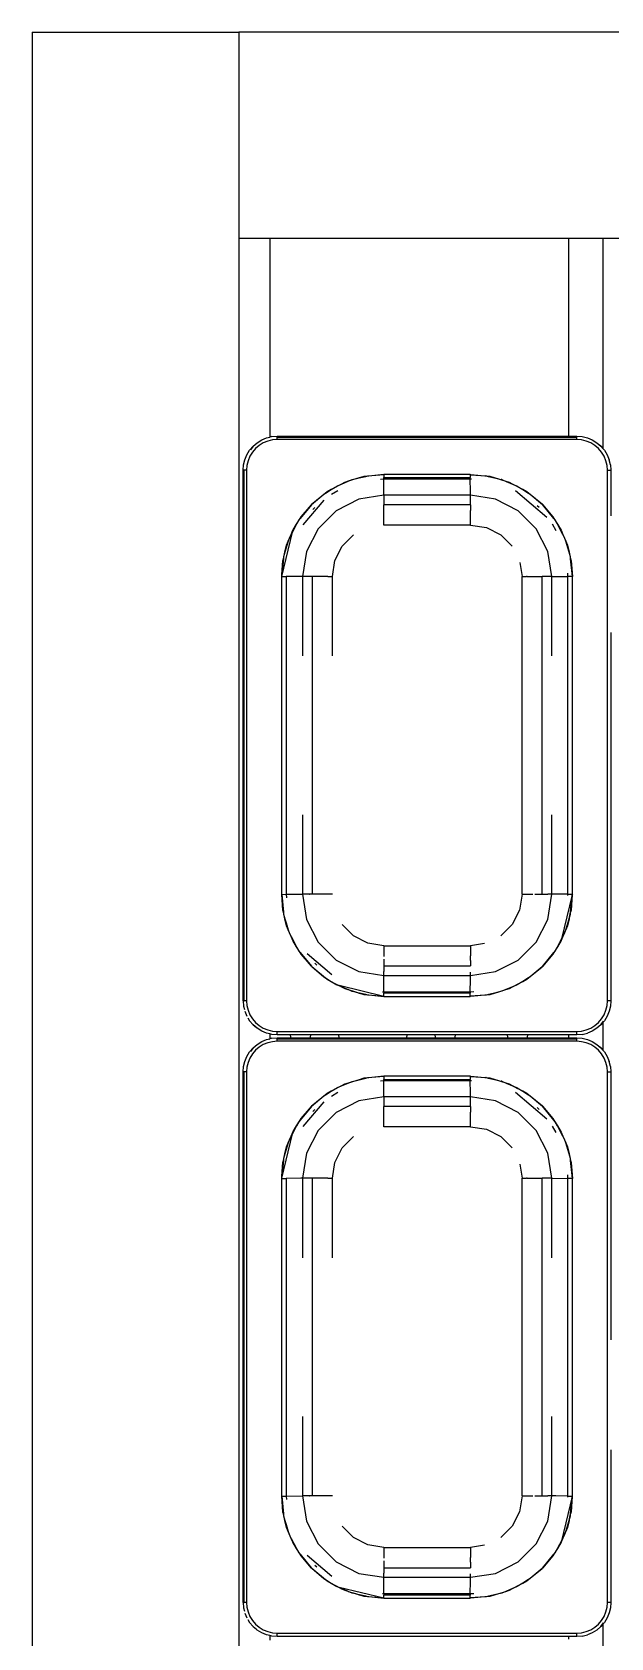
# Model space of a CAD drawing. Header units: millimetres. Extents: x 2562 to 7288, y 778 to 5635.
# Drawn here: x 5821.22 to 5838.04, y 1678.92 to 1725.62 of the extents above; entities that cross this region are included whole.
import ezdxf

# ---------------------------------------------------------------- set-up
doc = ezdxf.new("R2010")
doc.units = ezdxf.units.MM
doc.layers.add('0-gnl-gor3', color=252, linetype='Continuous')
doc.layers.add('2-tef-sabit', color=251, linetype='Continuous')

# ---------------------------------------------------------------- blocks, each defined once
blk = doc.blocks.new('ice well')
at = {"layer": '0-gnl-gor3'}
for p, q in [((63128.92, 7020.06), (62368.94, 7020.06)), ((63128.92, 7020.06), (63128.92, 6960.06)), ((63128.92, 6960.06), (62428.94, 6960.06)), ((62670.64, 6958.65), (62669.64, 6958.41)), ((62672.19, 6958.77), (62670.64, 6958.65)), ((62672.19, 6958.77), (62826.51, 6958.78)), ((62672.19, 6958.72), (62672.19, 6958.77)), ((62672.19, 6958.72), (62672.19, 6958.48)), ((62826.51, 6958.78), (62826.51, 6958.73)), ((62826.51, 6958.78), (62828.05, 6958.65)), ((62826.51, 6958.49), (62826.51, 6958.73)), ((62828.05, 6958.65), (62829.56, 6958.29)), ((62845.65, 6958.65), (62844.64, 6958.41)), ((62847.19, 6958.77), (62845.65, 6958.65)), ((62847.19, 6958.77), (63001.51, 6958.78)), ((62847.19, 6958.72), (62847.19, 6958.77)), ((62847.19, 6958.72), (62847.19, 6958.48)), ((63001.51, 6958.78), (63001.51, 6958.73)), ((63001.51, 6958.78), (63003.06, 6958.65)), ((63001.51, 6958.49), (63001.51, 6958.73)), ((63003.06, 6958.65), (63004.57, 6958.29)), ((63128.92, 6543.76), (63128.92, 6960.06)), ((62663.38, 6953.37), (62664.19, 6954.69)), ((62664.19, 6954.69), (62665.2, 6955.87)), ((62664.99, 6954.11), (62664.26, 6952.92)), ((62665.2, 6955.87), (62664.45, 6954.85)), ((62665.9, 6955.18), (62664.99, 6954.11)), ((62666.38, 6956.88), (62665.2, 6955.87)), ((62666.96, 6956.08), (62665.9, 6955.18)), ((62667.26, 6957.42), (62666.38, 6956.88)), ((62668.15, 6956.81), (62666.96, 6956.08)), ((62669.13, 6958.29), (62667.7, 6957.69)), ((62669.44, 6957.35), (62668.15, 6956.81)), ((62670.8, 6957.67), (62669.44, 6957.35)), ((62672.19, 6957.78), (62670.8, 6957.67)), ((62672.19, 6958.48), (62826.51, 6958.49)), ((62672.19, 6957.78), (62672.19, 6958.48)), ((62826.51, 6957.79), (62672.19, 6957.78)), ((62826.51, 6957.79), (62826.51, 6958.49)), ((62827.9, 6957.68), (62826.51, 6957.79)), ((62829.26, 6957.35), (62827.9, 6957.68)), ((62830.55, 6956.82), (62829.26, 6957.35)), ((62829.56, 6958.29), (62831, 6957.7)), ((62831.74, 6956.09), (62830.55, 6956.82)), ((62831, 6957.7), (62832.32, 6956.89)), ((62832.8, 6955.18), (62831.74, 6956.09)), ((62832.32, 6956.89), (62833.5, 6955.88)), ((62833.5, 6955.88), (62832.47, 6956.63)), ((62833.71, 6954.12), (62832.8, 6955.18)), ((62833.5, 6955.88), (62834.51, 6954.7)), ((62834.44, 6952.93), (62833.71, 6954.12)), ((62834.51, 6954.7), (62835.32, 6953.37)), ((62838.38, 6953.37), (62839.19, 6954.69)), ((62839.19, 6954.69), (62840.2, 6955.87)), ((62839.99, 6954.11), (62839.26, 6952.92)), ((62840.2, 6955.87), (62839.45, 6954.85)), ((62840.9, 6955.18), (62839.99, 6954.11)), ((62841.38, 6956.88), (62840.2, 6955.87)), ((62841.96, 6956.08), (62840.9, 6955.18)), ((62842.26, 6957.42), (62841.38, 6956.88)), ((62843.15, 6956.81), (62841.96, 6956.08)), ((62844.14, 6958.29), (62842.7, 6957.69)), ((62844.44, 6957.35), (62843.15, 6956.81)), ((62845.8, 6957.67), (62844.44, 6957.35)), ((62847.19, 6957.78), (62845.8, 6957.67)), ((62847.19, 6958.48), (63001.51, 6958.49)), ((62847.19, 6957.78), (62847.19, 6958.48)), ((63001.51, 6957.79), (62847.19, 6957.78)), ((63001.51, 6957.79), (63001.51, 6958.49)), ((63002.9, 6957.68), (63001.51, 6957.79)), ((63004.26, 6957.35), (63002.9, 6957.68)), ((63005.55, 6956.82), (63004.26, 6957.35)), ((63004.57, 6958.29), (63006, 6957.7)), ((63006.74, 6956.09), (63005.55, 6956.82)), ((63006, 6957.7), (63007.32, 6956.89)), ((63007.8, 6955.18), (63006.74, 6956.09)), ((63007.32, 6956.89), (63008.5, 6955.88)), ((63008.5, 6955.88), (63007.47, 6956.63)), ((63008.71, 6954.12), (63007.8, 6955.18)), ((63008.5, 6955.88), (63009.51, 6954.7)), ((63009.44, 6952.93), (63008.71, 6954.12)), ((63009.51, 6954.7), (63010.32, 6953.37)), ((62662.57, 6951.06), (62661.22, 6951.06)), ((62662.31, 6948.88), (62662.42, 6950.43)), ((62662.42, 6950.43), (62662.57, 6951.06)), ((62662.57, 6951.06), (62662.78, 6951.94)), ((62662.78, 6951.94), (62663.38, 6953.37)), ((62663.4, 6950.27), (62663.29, 6948.88)), ((62663.72, 6951.63), (62663.4, 6950.27)), ((62664.26, 6952.92), (62663.72, 6951.63)), ((62834.97, 6951.64), (62834.44, 6952.93)), ((62835.3, 6950.28), (62834.97, 6951.64)), ((62835.41, 6948.88), (62835.3, 6950.28)), ((62835.32, 6953.37), (62835.92, 6951.94)), ((62835.82, 6951.06), (62835.79, 6951.06)), ((62835.92, 6951.94), (62836.13, 6951.06)), ((62837.57, 6951.06), (62836.13, 6951.06)), ((62836.28, 6950.43), (62836.13, 6951.06)), ((62836.28, 6950.43), (62836.4, 6948.88)), ((62837.31, 6948.88), (62837.42, 6950.43)), ((62837.42, 6950.43), (62837.57, 6951.06)), ((62837.57, 6951.06), (62837.79, 6951.94)), ((62837.79, 6951.94), (62838.38, 6953.37)), ((62838.4, 6950.27), (62838.29, 6948.88)), ((62838.73, 6951.63), (62838.4, 6950.27)), ((62839.26, 6952.92), (62838.73, 6951.63)), ((63009.98, 6951.64), (63009.44, 6952.93)), ((63010.3, 6950.28), (63009.98, 6951.64)), ((63010.41, 6948.88), (63010.3, 6950.28)), ((63010.32, 6953.37), (63010.92, 6951.94)), ((63010.92, 6951.94), (63011.13, 6951.06)), ((63068.92, 6951.06), (63011.13, 6951.06)), ((63011.28, 6950.43), (63011.13, 6951.06)), ((63011.28, 6950.43), (63011.4, 6948.88)), ((63068.92, 6864.24), (63068.92, 6951.06)), ((62662.3, 6864.24), (62662.31, 6948.88)), ((62662.35, 6948.88), (62662.31, 6948.88)), ((62662.35, 6948.88), (62663.29, 6948.88)), ((62663.29, 6948.88), (62663.29, 6861.83)), ((62690.85, 6944.83), (62687.89, 6943.25)), ((62689.69, 6944.35), (62690.85, 6944.83)), ((62690.85, 6944.83), (62692.82, 6945.65)), ((62691.8, 6945.34), (62690.85, 6944.83)), ((62692.82, 6945.65), (62691.8, 6945.34)), ((62694.88, 6946.27), (62692.82, 6945.65)), ((62692.82, 6945.65), (62693.99, 6946.13)), ((62693.99, 6946.13), (62696.03, 6946.62)), ((62696.03, 6946.62), (62694.88, 6946.27)), ((62696.03, 6946.62), (62697.96, 6947.08)), ((62697.36, 6947.02), (62696.03, 6946.62)), ((62697.96, 6947.08), (62697.36, 6947.02)), ((62703.1, 6947.57), (62697.96, 6947.08)), ((62697.96, 6947.08), (62698.51, 6947.22)), ((62698.51, 6947.22), (62703.1, 6947.57)), ((62703.15, 6946.3), (62702.16, 6946.22)), ((62703.1, 6947.57), (62703.15, 6947.59)), ((62795.54, 6947.6), (62703.15, 6947.59)), ((62703.15, 6947.59), (62703.15, 6946.39)), ((62703.15, 6946.3), (62703.15, 6946.39)), ((62795.55, 6946.3), (62703.15, 6946.3)), ((62703.15, 6946.3), (62703.17, 6941.54)), ((62795.58, 6947.58), (62795.54, 6947.6)), ((62795.54, 6947.6), (62795.55, 6946.33)), ((62795.55, 6946.33), (62795.55, 6946.3)), ((62795.57, 6942.04), (62795.55, 6946.3)), ((62795.58, 6947.58), (62795.63, 6947.58)), ((62795.63, 6947.58), (62796.21, 6947.53)), ((62795.63, 6947.58), (62808.53, 6944.47)), ((62796.21, 6947.53), (62800.19, 6947.22)), ((62800.74, 6947.09), (62796.21, 6947.53)), ((62800.19, 6947.22), (62800.74, 6947.09)), ((62800.74, 6947.09), (62802.66, 6946.62)), ((62801.33, 6947.03), (62800.74, 6947.09)), ((62802.66, 6946.62), (62801.33, 6947.03)), ((62805.88, 6945.65), (62802.66, 6946.62)), ((62802.66, 6946.62), (62804.71, 6946.13)), ((62804.71, 6946.13), (62805.88, 6945.65)), ((62805.88, 6945.65), (62806.91, 6945.22)), ((62806.9, 6945.34), (62805.88, 6945.65)), ((62807.82, 6944.85), (62806.9, 6945.34)), ((62806.91, 6945.22), (62807.82, 6944.85)), ((62808.53, 6944.47), (62807.82, 6944.85)), ((62807.82, 6944.85), (62809.02, 6944.35)), ((62835.41, 6861.83), (62835.41, 6948.88)), ((62835.41, 6948.88), (62836.11, 6948.88)), ((62836.11, 6948.88), (62836.11, 6861.83)), ((62836.11, 6948.88), (62836.35, 6948.88)), ((62836.4, 6948.88), (62836.35, 6948.88)), ((62836.4, 6948.88), (62836.4, 6944.92)), ((62836.65, 6945.02), (62836.4, 6944.92)), ((62836.4, 6944.92), (62836.4, 6939.33)), ((62837.3, 6945.11), (62836.65, 6945.02)), ((62837.3, 6945.11), (62837.31, 6948.88)), ((62837.3, 6939.14), (62837.3, 6945.11)), ((62837.35, 6948.88), (62837.31, 6948.88)), ((62837.35, 6948.88), (62838.29, 6948.88)), ((62838.29, 6948.88), (62838.29, 6861.83)), ((62865.86, 6944.83), (62862.89, 6943.25)), ((62864.69, 6944.35), (62865.86, 6944.83)), ((62865.86, 6944.83), (62867.82, 6945.65)), ((62866.8, 6945.34), (62865.86, 6944.83)), ((62867.82, 6945.65), (62866.8, 6945.34)), ((62869.88, 6946.27), (62867.82, 6945.65)), ((62867.82, 6945.65), (62868.99, 6946.13)), ((62868.99, 6946.13), (62871.04, 6946.62)), ((62871.04, 6946.62), (62869.88, 6946.27)), ((62871.04, 6946.62), (62872.96, 6947.08)), ((62872.37, 6947.02), (62871.04, 6946.62)), ((62872.96, 6947.08), (62872.37, 6947.02)), ((62878.1, 6947.57), (62872.96, 6947.08)), ((62872.96, 6947.08), (62873.51, 6947.22)), ((62873.51, 6947.22), (62878.1, 6947.57)), ((62878.16, 6946.3), (62877.16, 6946.22)), ((62878.15, 6947.59), (62878.1, 6947.57)), ((62970.55, 6947.6), (62878.15, 6947.59)), ((62878.15, 6947.59), (62878.16, 6946.39)), ((62878.16, 6946.3), (62878.16, 6946.39)), ((62970.55, 6946.3), (62878.16, 6946.3)), ((62878.16, 6946.3), (62878.18, 6941.54)), ((62970.59, 6947.58), (62970.55, 6947.6)), ((62970.55, 6947.6), (62970.55, 6946.33)), ((62970.55, 6946.33), (62970.55, 6946.3)), ((62970.57, 6942.04), (62970.55, 6946.3)), ((62970.59, 6947.58), (62970.63, 6947.58)), ((62970.63, 6947.58), (62971.21, 6947.53)), ((62970.63, 6947.58), (62983.53, 6944.47)), ((62971.21, 6947.53), (62975.19, 6947.22)), ((62975.74, 6947.09), (62971.21, 6947.53)), ((62975.19, 6947.22), (62975.74, 6947.09)), ((62975.74, 6947.09), (62977.67, 6946.62)), ((62976.34, 6947.03), (62975.74, 6947.09)), ((62977.67, 6946.62), (62976.34, 6947.03)), ((62980.88, 6945.65), (62977.67, 6946.62)), ((62977.67, 6946.62), (62979.71, 6946.13)), ((62979.71, 6946.13), (62980.88, 6945.65)), ((62980.88, 6945.65), (62981.91, 6945.22)), ((62981.9, 6945.34), (62980.88, 6945.65)), ((62982.82, 6944.85), (62981.9, 6945.34)), ((62981.91, 6945.22), (62982.82, 6944.85)), ((62983.53, 6944.47), (62982.82, 6944.85)), ((62982.82, 6944.85), (62984.02, 6944.35)), ((63010.41, 6861.83), (63010.41, 6948.88)), ((63010.41, 6948.88), (63011.11, 6948.88)), ((63011.11, 6948.88), (63011.11, 6861.83)), ((63011.11, 6948.88), (63011.35, 6948.88)), ((63011.4, 6948.88), (63011.35, 6948.88)), ((63011.4, 6948.88), (63011.4, 6864.24)), ((62679.71, 6932.96), (62685.84, 6940.14)), ((62686.21, 6942.22), (62682.22, 6938.92)), ((62682.22, 6938.92), (62685.72, 6941.92)), ((62685.72, 6941.92), (62686.21, 6942.22)), ((62686.21, 6942.22), (62687.89, 6943.25)), ((62686.67, 6942.59), (62686.21, 6942.22)), ((62687.89, 6943.25), (62686.67, 6942.59)), ((62687.89, 6943.25), (62689.69, 6944.35)), ((62695.86, 6940.38), (62689.27, 6937.02)), ((62703.17, 6941.54), (62695.86, 6940.38)), ((62726.27, 6941.54), (62703.17, 6941.54)), ((62703.18, 6939.63), (62703.17, 6941.54)), ((62795.57, 6941.54), (62772.47, 6941.54)), ((62795.57, 6941.54), (62795.57, 6942.04)), ((62802.87, 6940.38), (62795.57, 6941.54)), ((62795.57, 6941.39), (62795.57, 6941.54)), ((62795.57, 6941.33), (62795.57, 6941.39)), ((62795.57, 6940.94), (62795.57, 6941.33)), ((62795.57, 6940.55), (62795.57, 6940.94)), ((62795.57, 6940.36), (62795.57, 6940.55)), ((62795.57, 6939.63), (62795.57, 6940.36)), ((62809.47, 6937.02), (62802.87, 6940.38)), ((62808.53, 6944.47), (62809.02, 6944.35)), ((62809.74, 6943.82), (62808.53, 6944.47)), ((62809.02, 6944.35), (62809.11, 6944.27)), ((62809.11, 6944.27), (62809.17, 6944.22)), ((62809.17, 6944.22), (62810.84, 6943.23)), ((62810.84, 6943.23), (62809.74, 6943.82)), ((62810.59, 6941.37), (62817.77, 6935.23)), ((62812.03, 6942.6), (62810.84, 6943.23)), ((62810.84, 6943.23), (62812.49, 6942.22)), ((62812.49, 6942.22), (62812.03, 6942.6)), ((62816.48, 6938.93), (62812.49, 6942.22)), ((62812.49, 6942.22), (62812.98, 6941.92)), ((62812.98, 6941.92), (62816.48, 6938.93)), ((62854.71, 6932.96), (62860.84, 6940.14)), ((62861.21, 6942.22), (62857.22, 6938.92)), ((62857.22, 6938.92), (62860.72, 6941.92)), ((62860.72, 6941.92), (62861.21, 6942.22)), ((62861.21, 6942.22), (62862.89, 6943.25)), ((62861.67, 6942.59), (62861.21, 6942.22)), ((62862.89, 6943.25), (62861.67, 6942.59)), ((62862.89, 6943.25), (62864.69, 6944.35)), ((62870.87, 6940.38), (62864.27, 6937.02)), ((62878.18, 6941.54), (62870.87, 6940.38)), ((62901.27, 6941.54), (62878.18, 6941.54)), ((62878.18, 6939.63), (62878.18, 6941.54)), ((62970.57, 6941.54), (62947.47, 6941.54)), ((62970.57, 6941.54), (62970.57, 6942.04)), ((62977.88, 6940.38), (62970.57, 6941.54)), ((62970.57, 6941.39), (62970.57, 6941.54)), ((62970.57, 6941.33), (62970.57, 6941.39)), ((62970.57, 6940.94), (62970.57, 6941.33)), ((62970.57, 6940.55), (62970.57, 6940.94)), ((62970.57, 6940.36), (62970.57, 6940.55)), ((62970.57, 6939.63), (62970.57, 6940.36)), ((62984.47, 6937.02), (62977.88, 6940.38)), ((62983.53, 6944.47), (62984.02, 6944.35)), ((62984.75, 6943.82), (62983.53, 6944.47)), ((62984.02, 6944.35), (62984.12, 6944.27)), ((62984.12, 6944.27), (62984.17, 6944.22)), ((62984.17, 6944.22), (62985.84, 6943.23)), ((62985.84, 6943.23), (62984.75, 6943.82)), ((62985.59, 6941.37), (62992.77, 6935.23)), ((62987.03, 6942.6), (62985.84, 6943.23)), ((62985.84, 6943.23), (62987.49, 6942.22)), ((62987.49, 6942.22), (62987.03, 6942.6)), ((62991.48, 6938.93), (62987.49, 6942.22)), ((62987.49, 6942.22), (62987.98, 6941.92)), ((62987.98, 6941.92), (62991.48, 6938.93)), ((62682.15, 6938.85), (62678.85, 6934.86)), ((62679.16, 6935.35), (62678.85, 6934.86)), ((62682.15, 6938.85), (62679.16, 6935.35)), ((62682.18, 6938.9), (62682.15, 6938.85)), ((62682.18, 6938.9), (62682.22, 6938.92)), ((62683.08, 6937.99), (62682.59, 6937.4)), ((62689.27, 6937.02), (62684.03, 6931.78)), ((62703.18, 6939.63), (62703.18, 6939.54)), ((62703.18, 6938.74), (62703.18, 6939.54)), ((62795.57, 6938.74), (62703.18, 6938.74)), ((62703.18, 6932.86), (62703.18, 6938.74)), ((62795.57, 6939.55), (62795.57, 6939.63)), ((62795.57, 6938.74), (62795.57, 6939.55)), ((62795.57, 6934.32), (62795.57, 6938.74)), ((62814.71, 6931.79), (62809.47, 6937.02)), ((62815.61, 6937.99), (62815.03, 6938.49)), ((62816.48, 6938.93), (62816.53, 6938.9)), ((62816.82, 6938.5), (62816.53, 6938.9)), ((62816.53, 6938.9), (62819.54, 6935.36)), ((62819.84, 6934.87), (62816.82, 6938.5)), ((62819.54, 6935.36), (62819.84, 6934.87)), ((62836.4, 6939.33), (62836.65, 6939.23)), ((62836.4, 6939.33), (62836.4, 6930.96)), ((62836.65, 6939.23), (62837.3, 6939.14)), ((62837.3, 6931.08), (62837.3, 6939.14)), ((62857.15, 6938.85), (62853.85, 6934.86)), ((62854.16, 6935.35), (62853.85, 6934.86)), ((62857.15, 6938.85), (62854.16, 6935.35)), ((62857.18, 6938.9), (62857.15, 6938.85)), ((62857.18, 6938.9), (62857.22, 6938.92)), ((62858.09, 6937.99), (62857.59, 6937.4)), ((62864.27, 6937.02), (62859.04, 6931.78)), ((62878.18, 6939.63), (62878.18, 6939.54)), ((62878.18, 6938.74), (62878.18, 6939.54)), ((62970.57, 6938.74), (62878.18, 6938.74)), ((62878.18, 6932.86), (62878.18, 6938.74)), ((62970.57, 6939.55), (62970.57, 6939.63)), ((62970.57, 6938.74), (62970.57, 6939.55)), ((62970.57, 6934.32), (62970.57, 6938.74)), ((62989.71, 6931.79), (62984.47, 6937.02)), ((62990.62, 6937.99), (62990.03, 6938.49)), ((62991.48, 6938.93), (62991.53, 6938.9)), ((62991.83, 6938.5), (62991.53, 6938.9)), ((62991.53, 6938.9), (62994.54, 6935.36)), ((62994.85, 6934.87), (62991.83, 6938.5)), ((62994.54, 6935.36), (62994.85, 6934.87)), ((62673.48, 6917.92), (62676.6, 6930.9)), ((62676.21, 6930.17), (62676.72, 6931.39)), ((62676.6, 6930.9), (62676.21, 6930.17)), ((62677.07, 6931.77), (62676.6, 6930.9)), ((62676.6, 6930.9), (62676.72, 6931.39)), ((62676.72, 6931.39), (62676.79, 6931.47)), ((62676.81, 6931.49), (62676.79, 6931.47)), ((62676.81, 6931.49), (62676.86, 6931.54)), ((62677.84, 6933.21), (62676.86, 6931.54)), ((62677.26, 6932.12), (62677.07, 6931.77)), ((62677.84, 6933.21), (62677.26, 6932.12)), ((62678.85, 6934.86), (62677.84, 6933.21)), ((62678.48, 6934.41), (62677.84, 6933.21)), ((62678.85, 6934.86), (62678.48, 6934.41)), ((62684.03, 6931.78), (62680.67, 6925.19)), ((62772.47, 6932.86), (62795.57, 6932.86)), ((62795.57, 6934.15), (62795.57, 6934.32)), ((62795.57, 6934.15), (62795.57, 6932.86)), ((62795.57, 6932.86), (62800.2, 6932.13)), ((62800.2, 6932.13), (62804.38, 6930)), ((62818.07, 6925.19), (62814.71, 6931.79)), ((62820.54, 6931.29), (62819.4, 6933.15)), ((62820.22, 6934.41), (62819.84, 6934.87)), ((62819.84, 6934.87), (62820.87, 6933.18)), ((62820.87, 6933.18), (62820.22, 6934.41)), ((62822.46, 6930.22), (62820.87, 6933.18)), ((62820.87, 6933.18), (62821.98, 6931.39)), ((62821.98, 6931.39), (62822.46, 6930.22)), ((62837.3, 6931.08), (62836.4, 6930.96)), ((62836.4, 6930.96), (62836.4, 6911.23)), ((62837.3, 6911.11), (62837.3, 6931.08)), ((62848.48, 6917.92), (62851.61, 6930.9)), ((62851.21, 6930.17), (62851.73, 6931.39)), ((62851.61, 6930.9), (62851.21, 6930.17)), ((62852.07, 6931.77), (62851.61, 6930.9)), ((62851.61, 6930.9), (62851.73, 6931.39)), ((62851.73, 6931.39), (62851.79, 6931.47)), ((62851.82, 6931.49), (62851.79, 6931.47)), ((62851.82, 6931.49), (62851.86, 6931.54)), ((62852.84, 6933.21), (62851.86, 6931.54)), ((62852.26, 6932.12), (62852.07, 6931.77)), ((62852.84, 6933.21), (62852.26, 6932.12)), ((62853.85, 6934.86), (62852.84, 6933.21)), ((62853.48, 6934.41), (62852.84, 6933.21)), ((62853.85, 6934.86), (62853.48, 6934.41)), ((62859.04, 6931.78), (62855.68, 6925.19)), ((62947.47, 6932.86), (62970.57, 6932.86)), ((62970.57, 6934.15), (62970.57, 6934.32)), ((62970.57, 6934.15), (62970.57, 6932.86)), ((62970.57, 6932.86), (62975.2, 6932.13)), ((62975.2, 6932.13), (62979.38, 6930)), ((62993.07, 6925.19), (62989.71, 6931.79)), ((62995.54, 6931.29), (62994.4, 6933.15)), ((62995.22, 6934.41), (62994.85, 6934.87)), ((62994.85, 6934.87), (62995.88, 6933.18)), ((62995.88, 6933.18), (62995.22, 6934.41)), ((62997.46, 6930.22), (62995.88, 6933.18)), ((62995.88, 6933.18), (62996.98, 6931.39)), ((62996.98, 6931.39), (62997.46, 6930.22)), ((62674.45, 6925.04), (62674.9, 6926.92)), ((62674.77, 6926.1), (62674.45, 6925.04)), ((62675.43, 6928.25), (62674.77, 6926.1)), ((62674.9, 6926.92), (62674.93, 6927.08)), ((62674.93, 6927.08), (62675.43, 6928.25)), ((62675.43, 6928.25), (62675.45, 6928.34)), ((62675.45, 6928.34), (62675.88, 6929.35)), ((62675.74, 6929.27), (62675.45, 6928.34)), ((62676.21, 6930.17), (62675.74, 6929.27)), ((62675.88, 6929.35), (62676.21, 6930.17)), ((62688.92, 6922.5), (62691.05, 6926.68)), ((62691.05, 6926.68), (62694.37, 6930)), ((62804.38, 6930), (62807.69, 6926.68)), ((62822.96, 6929.28), (62822.46, 6930.22)), ((62822.46, 6930.22), (62823.27, 6928.26)), ((62823.27, 6928.26), (62822.96, 6929.28)), ((62824.25, 6925.04), (62823.27, 6928.26)), ((62823.27, 6928.26), (62823.76, 6927.09)), ((62823.76, 6927.09), (62824.25, 6925.04)), ((62849.45, 6925.04), (62849.91, 6926.92)), ((62849.78, 6926.1), (62849.45, 6925.04)), ((62850.43, 6928.25), (62849.78, 6926.1)), ((62849.91, 6926.92), (62849.93, 6927.08)), ((62849.93, 6927.08), (62850.43, 6928.25)), ((62850.43, 6928.25), (62850.46, 6928.34)), ((62850.46, 6928.34), (62850.88, 6929.35)), ((62850.74, 6929.27), (62850.46, 6928.34)), ((62851.21, 6930.17), (62850.74, 6929.27)), ((62850.88, 6929.35), (62851.21, 6930.17)), ((62863.93, 6922.5), (62866.05, 6926.68)), ((62866.05, 6926.68), (62869.37, 6930)), ((62979.38, 6930), (62982.69, 6926.68)), ((62997.96, 6929.28), (62997.46, 6930.22)), ((62997.46, 6930.22), (62998.27, 6928.26)), ((62998.27, 6928.26), (62997.96, 6929.28)), ((62999.25, 6925.04), (62998.27, 6928.26)), ((62998.27, 6928.26), (62998.76, 6927.09)), ((62998.76, 6927.09), (62999.25, 6925.04)), ((62673.99, 6923.11), (62673.48, 6917.92)), ((62673.48, 6917.92), (62673.86, 6922.48)), ((62673.86, 6922.56), (62673.99, 6923.11)), ((62673.86, 6922.48), (62673.86, 6922.56)), ((62673.99, 6923.11), (62674.42, 6924.93)), ((62674.05, 6923.71), (62673.99, 6923.11)), ((62674.42, 6924.93), (62674.05, 6923.71)), ((62674.42, 6924.93), (62674.45, 6925.04)), ((62680.67, 6925.19), (62679.52, 6917.88)), ((62688.19, 6917.87), (62688.92, 6922.5)), ((62819.22, 6917.88), (62818.07, 6925.19)), ((62824.65, 6923.71), (62824.25, 6925.04)), ((62824.25, 6925.04), (62824.71, 6923.12)), ((62824.71, 6923.12), (62824.65, 6923.71)), ((62825.22, 6917.92), (62824.71, 6923.12)), ((62824.71, 6923.12), (62824.84, 6922.56)), ((62824.84, 6922.56), (62825.22, 6917.92)), ((62848.99, 6923.11), (62848.48, 6917.92)), ((62848.48, 6917.92), (62848.86, 6922.48)), ((62848.86, 6922.56), (62848.99, 6923.11)), ((62848.86, 6922.48), (62848.86, 6922.56)), ((62848.99, 6923.11), (62849.42, 6924.93)), ((62849.05, 6923.71), (62848.99, 6923.11)), ((62849.42, 6924.93), (62849.05, 6923.71)), ((62849.42, 6924.93), (62849.45, 6925.04)), ((62855.68, 6925.19), (62854.52, 6917.88)), ((62863.19, 6917.87), (62863.93, 6922.5)), ((62994.23, 6917.88), (62993.07, 6925.19)), ((62999.65, 6923.71), (62999.25, 6925.04)), ((62999.25, 6925.04), (62999.71, 6923.12)), ((62999.71, 6923.12), (62999.65, 6923.71)), ((63000.22, 6917.92), (62999.71, 6923.12)), ((62999.71, 6923.12), (62999.85, 6922.56)), ((62999.85, 6922.56), (63000.22, 6917.92)), ((62673.48, 6917.92), (62673.48, 6892.79)), ((62673.48, 6917.92), (62674.36, 6917.92)), ((62674.36, 6892.79), (62674.36, 6917.92)), ((62674.74, 6917.92), (62674.36, 6917.92)), ((62674.74, 6917.92), (62674.77, 6917.92)), ((62674.8, 6918.29), (62674.77, 6917.92)), ((62674.77, 6917.92), (62674.77, 6892.79)), ((62674.77, 6917.92), (62678.33, 6917.88)), ((62678.33, 6917.88), (62678.57, 6917.88)), ((62678.57, 6917.88), (62679.52, 6917.88)), ((62679.52, 6917.88), (62679.67, 6917.87)), ((62679.52, 6917.88), (62679.52, 6892.75)), ((62679.67, 6917.87), (62679.72, 6917.88)), ((62679.72, 6917.88), (62680.12, 6917.88)), ((62680.12, 6917.88), (62680.5, 6917.87)), ((62680.5, 6917.87), (62680.69, 6917.87)), ((62682.31, 6917.87), (62680.69, 6917.87)), ((62684.31, 6917.87), (62682.31, 6917.87)), ((62682.31, 6917.87), (62682.31, 6892.75)), ((62688.19, 6917.87), (62685.08, 6917.87)), ((62688.19, 6917.87), (62688.19, 6892.75)), ((62810.56, 6917.88), (62816.44, 6917.88)), ((62810.56, 6892.75), (62810.56, 6917.88)), ((62816.44, 6892.75), (62816.44, 6917.88)), ((62819.22, 6917.88), (62816.44, 6917.88)), ((62819.22, 6917.88), (62823.93, 6917.92)), ((62819.23, 6892.76), (62819.22, 6917.88)), ((62823.93, 6917.92), (62823.85, 6918.91)), ((62823.93, 6892.8), (62823.93, 6917.92)), ((62823.93, 6917.92), (62823.96, 6917.92)), ((62823.96, 6917.92), (62824.34, 6917.92)), ((62824.34, 6917.92), (62824.34, 6892.8)), ((62825.22, 6917.92), (62824.34, 6917.92)), ((62825.22, 6892.8), (62825.22, 6917.92)), ((62848.48, 6917.92), (62848.48, 6892.79)), ((62848.48, 6917.92), (62849.36, 6917.92)), ((62849.36, 6892.79), (62849.36, 6917.92)), ((62849.74, 6917.92), (62849.36, 6917.92)), ((62849.74, 6917.92), (62849.77, 6917.92)), ((62849.8, 6918.29), (62849.77, 6917.92)), ((62849.77, 6917.92), (62849.78, 6892.79)), ((62849.77, 6917.92), (62853.34, 6917.88)), ((62853.34, 6917.88), (62853.57, 6917.88)), ((62853.57, 6917.88), (62854.52, 6917.88)), ((62854.52, 6917.88), (62854.67, 6917.87)), ((62854.52, 6917.88), (62854.52, 6892.75)), ((62854.67, 6917.87), (62854.73, 6917.88)), ((62854.73, 6917.88), (62855.12, 6917.88)), ((62855.12, 6917.88), (62855.5, 6917.87)), ((62855.5, 6917.87), (62855.69, 6917.87)), ((62857.31, 6917.87), (62855.69, 6917.87)), ((62859.31, 6917.87), (62857.31, 6917.87)), ((62857.31, 6917.87), (62857.31, 6892.75)), ((62863.19, 6917.87), (62860.08, 6917.87)), ((62863.19, 6917.87), (62863.19, 6892.75)), ((62985.56, 6917.88), (62991.44, 6917.88)), ((62985.56, 6892.75), (62985.56, 6917.88)), ((62991.44, 6892.75), (62991.44, 6917.88)), ((62994.23, 6917.88), (62991.44, 6917.88)), ((62994.23, 6917.88), (62998.93, 6917.92)), ((62994.23, 6892.76), (62994.23, 6917.88)), ((62998.93, 6917.92), (62998.85, 6918.91)), ((62998.93, 6892.8), (62998.93, 6917.92)), ((62998.93, 6917.92), (62998.96, 6917.92)), ((62998.96, 6917.92), (62999.34, 6917.92)), ((62999.34, 6917.92), (62999.34, 6892.8)), ((63000.22, 6917.92), (62999.34, 6917.92)), ((63000.22, 6892.8), (63000.22, 6917.92)), ((62836.4, 6911.23), (62837.3, 6911.11)), ((62836.4, 6911.23), (62836.4, 6902.86)), ((62837.3, 6903.05), (62837.3, 6911.11)), ((62836.65, 6902.97), (62836.4, 6902.86)), ((62836.4, 6902.86), (62836.4, 6897.28)), ((62837.3, 6903.05), (62836.65, 6902.97)), ((62837.3, 6897.09), (62837.3, 6903.05)), ((62836.4, 6897.28), (62836.65, 6897.17)), ((62836.4, 6897.28), (62836.4, 6881.84)), ((62836.65, 6897.17), (62837.3, 6897.09)), ((62837.3, 6882.03), (62837.3, 6897.09)), ((62673.48, 6892.79), (62673.5, 6892.74)), ((62673.48, 6892.79), (62674.36, 6892.79)), ((62673.5, 6892.74), (62674, 6887.51)), ((62673.82, 6888.53), (62673.5, 6892.74)), ((62674.74, 6892.79), (62674.36, 6892.79)), ((62674.77, 6892.79), (62674.74, 6892.79)), ((62674.77, 6892.79), (62674.85, 6891.8)), ((62674.77, 6892.79), (62678.33, 6892.75)), ((62678.33, 6892.75), (62678.57, 6892.75)), ((62678.57, 6892.75), (62679.52, 6892.75)), ((62679.52, 6892.75), (62680.67, 6885.44)), ((62679.52, 6892.75), (62679.67, 6892.75)), ((62679.67, 6892.75), (62680.12, 6892.75)), ((62680.12, 6892.75), (62680.49, 6892.75)), ((62683.32, 6892.75), (62682.31, 6892.75)), ((62683.93, 6892.75), (62683.32, 6892.75)), ((62683.93, 6892.75), (62684.44, 6892.75)), ((62684.44, 6892.75), (62685.3, 6892.75)), ((62685.65, 6892.75), (62685.3, 6892.75)), ((62688.19, 6892.75), (62685.65, 6892.75)), ((62688.84, 6888.63), (62688.19, 6892.75)), ((62810.56, 6892.75), (62809.82, 6888.12)), ((62810.56, 6892.75), (62813.45, 6892.75)), ((62813.45, 6892.75), (62813.67, 6892.75)), ((62813.67, 6892.75), (62814.3, 6892.75)), ((62814.3, 6892.75), (62814.81, 6892.75)), ((62815.42, 6892.75), (62814.81, 6892.75)), ((62816.44, 6892.75), (62815.42, 6892.75)), ((62816.44, 6892.75), (62817.24, 6892.75)), ((62817.24, 6892.75), (62817.32, 6892.75)), ((62817.32, 6892.75), (62818.06, 6892.75)), ((62818.06, 6892.75), (62818.24, 6892.75)), ((62818.07, 6885.45), (62819.23, 6892.76)), ((62818.24, 6892.75), (62818.63, 6892.75)), ((62818.63, 6892.75), (62819.08, 6892.75)), ((62819.08, 6892.75), (62819.23, 6892.76)), ((62819.23, 6892.76), (62820.17, 6892.75)), ((62820.17, 6892.75), (62820.41, 6892.76)), ((62820.41, 6892.76), (62823.93, 6892.8)), ((62823.9, 6892.43), (62823.93, 6892.8)), ((62823.96, 6892.8), (62823.93, 6892.8)), ((62823.96, 6892.8), (62824.34, 6892.8)), ((62825.22, 6892.8), (62824.34, 6892.8)), ((62824.71, 6887.59), (62825.2, 6892.63)), ((62825.2, 6892.63), (62824.84, 6888.24)), ((62825.2, 6892.63), (62825.22, 6892.8)), ((62848.48, 6892.79), (62848.5, 6892.74)), ((62848.48, 6892.79), (62849.36, 6892.79)), ((62848.5, 6892.74), (62849, 6887.51)), ((62848.82, 6888.53), (62848.5, 6892.74)), ((62849.74, 6892.79), (62849.36, 6892.79)), ((62849.78, 6892.79), (62849.74, 6892.79)), ((62849.78, 6892.79), (62849.85, 6891.8)), ((62849.78, 6892.79), (62853.34, 6892.75)), ((62853.34, 6892.75), (62853.57, 6892.75)), ((62853.57, 6892.75), (62854.52, 6892.75)), ((62854.52, 6892.75), (62855.68, 6885.44)), ((62854.52, 6892.75), (62854.67, 6892.75)), ((62854.67, 6892.75), (62855.12, 6892.75)), ((62855.12, 6892.75), (62855.49, 6892.75)), ((62858.33, 6892.75), (62857.31, 6892.75)), ((62858.93, 6892.75), (62858.33, 6892.75)), ((62858.93, 6892.75), (62859.45, 6892.75)), ((62859.45, 6892.75), (62860.3, 6892.75)), ((62860.65, 6892.75), (62860.3, 6892.75)), ((62863.19, 6892.75), (62860.65, 6892.75)), ((62863.85, 6888.63), (62863.19, 6892.75)), ((62985.56, 6892.75), (62984.82, 6888.12)), ((62985.56, 6892.75), (62988.45, 6892.75)), ((62988.45, 6892.75), (62988.67, 6892.75)), ((62988.67, 6892.75), (62989.31, 6892.75)), ((62989.31, 6892.75), (62989.82, 6892.75)), ((62990.43, 6892.75), (62989.82, 6892.75)), ((62991.44, 6892.75), (62990.43, 6892.75)), ((62991.44, 6892.75), (62992.24, 6892.75)), ((62992.24, 6892.75), (62992.32, 6892.75)), ((62992.32, 6892.75), (62993.06, 6892.75)), ((62993.06, 6892.75), (62993.24, 6892.75)), ((62993.07, 6885.45), (62994.23, 6892.76)), ((62993.24, 6892.75), (62993.63, 6892.75)), ((62993.63, 6892.75), (62994.08, 6892.75)), ((62994.08, 6892.75), (62994.23, 6892.76)), ((62994.23, 6892.76), (62995.17, 6892.75)), ((62995.17, 6892.75), (62995.41, 6892.76)), ((62995.41, 6892.76), (62998.93, 6892.8)), ((62998.9, 6892.43), (62998.93, 6892.8)), ((62998.96, 6892.8), (62998.93, 6892.8)), ((62998.96, 6892.8), (62999.34, 6892.8)), ((63000.22, 6892.8), (62999.34, 6892.8)), ((62999.71, 6887.59), (63000.2, 6892.63)), ((63000.2, 6892.63), (62999.85, 6888.24)), ((63000.2, 6892.63), (63000.22, 6892.8)), ((62673.84, 6888.15), (62673.82, 6888.53)), ((62674, 6887.51), (62673.84, 6888.15)), ((62674, 6887.51), (62674.05, 6887)), ((62674.42, 6885.77), (62674, 6887.51)), ((62674.05, 6887), (62674.42, 6885.77)), ((62674.94, 6883.63), (62674.42, 6885.77)), ((62674.42, 6885.77), (62674.8, 6884.52)), ((62674.8, 6884.52), (62675.43, 6882.46)), ((62680.67, 6885.44), (62684.04, 6878.85)), ((62694.37, 6880.62), (62691.05, 6883.94)), ((62807.69, 6883.94), (62804.38, 6880.62)), ((62809.82, 6888.12), (62807.69, 6883.94)), ((62814.71, 6878.85), (62818.07, 6885.45)), ((62823.25, 6882.38), (62824.28, 6885.78)), ((62824.28, 6885.78), (62823.8, 6883.79)), ((62824.71, 6887.59), (62824.28, 6885.78)), ((62824.28, 6885.78), (62824.65, 6887.01)), ((62824.65, 6887.01), (62824.71, 6887.59)), ((62824.84, 6888.16), (62824.71, 6887.59)), ((62824.84, 6888.16), (62824.84, 6888.24)), ((62848.85, 6888.15), (62848.82, 6888.53)), ((62849, 6887.51), (62848.85, 6888.15)), ((62849, 6887.51), (62849.05, 6887)), ((62849.42, 6885.77), (62849, 6887.51)), ((62849.05, 6887), (62849.42, 6885.77)), ((62849.95, 6883.63), (62849.42, 6885.77)), ((62849.42, 6885.77), (62849.8, 6884.52)), ((62849.8, 6884.52), (62850.43, 6882.46)), ((62855.68, 6885.44), (62859.04, 6878.85)), ((62869.37, 6880.62), (62866.06, 6883.94)), ((62982.7, 6883.94), (62979.38, 6880.62)), ((62984.82, 6888.12), (62982.7, 6883.94)), ((62989.71, 6878.85), (62993.07, 6885.45)), ((62998.25, 6882.38), (62999.28, 6885.78)), ((62999.28, 6885.78), (62998.8, 6883.79)), ((62999.71, 6887.59), (62999.28, 6885.78)), ((62999.28, 6885.78), (62999.65, 6887.01)), ((62999.65, 6887.01), (62999.71, 6887.59)), ((62999.85, 6888.16), (62999.71, 6887.59)), ((62999.85, 6888.16), (62999.85, 6888.24)), ((62675.43, 6882.46), (62674.94, 6883.63)), ((62675.43, 6882.46), (62675.74, 6881.44)), ((62676.24, 6880.49), (62675.43, 6882.46)), ((62675.74, 6881.44), (62676.24, 6880.49)), ((62676.73, 6879.33), (62676.24, 6880.49)), ((62676.24, 6880.49), (62677.3, 6878.52)), ((62676.81, 6879.18), (62676.73, 6879.33)), ((62698.55, 6878.49), (62694.37, 6880.62)), ((62820.65, 6879.69), (62812.86, 6870.57)), ((62821.63, 6878.95), (62822.48, 6880.53)), ((62821.84, 6879.17), (62821.91, 6879.24)), ((62821.98, 6879.33), (62821.91, 6879.24)), ((62822.48, 6880.53), (62821.98, 6879.33)), ((62823.25, 6882.38), (62822.48, 6880.53)), ((62822.48, 6880.53), (62822.96, 6881.44)), ((62822.96, 6881.44), (62823.25, 6882.38)), ((62823.77, 6883.63), (62823.25, 6882.38)), ((62823.77, 6883.63), (62823.8, 6883.79)), ((62836.65, 6881.94), (62836.4, 6881.84)), ((62836.4, 6881.84), (62836.4, 6876.25)), ((62837.3, 6882.03), (62836.65, 6881.94)), ((62837.3, 6876.06), (62837.3, 6882.03)), ((62850.43, 6882.46), (62849.95, 6883.63)), ((62850.43, 6882.46), (62850.74, 6881.44)), ((62851.24, 6880.49), (62850.43, 6882.46)), ((62850.74, 6881.44), (62851.24, 6880.49)), ((62851.73, 6879.33), (62851.24, 6880.49)), ((62851.24, 6880.49), (62852.3, 6878.52)), ((62851.81, 6879.18), (62851.73, 6879.33)), ((62873.55, 6878.49), (62869.37, 6880.62)), ((62995.65, 6879.69), (62987.86, 6870.57)), ((62996.63, 6878.95), (62997.48, 6880.53)), ((62996.85, 6879.17), (62996.91, 6879.24)), ((62996.98, 6879.33), (62996.91, 6879.24)), ((62997.48, 6880.53), (62996.98, 6879.33)), ((62998.25, 6882.38), (62997.48, 6880.53)), ((62997.48, 6880.53), (62997.97, 6881.44)), ((62997.97, 6881.44), (62998.25, 6882.38)), ((62998.77, 6883.63), (62998.25, 6882.38)), ((62998.77, 6883.63), (62998.8, 6883.79)), ((62677.83, 6877.53), (62676.81, 6879.18)), ((62677.3, 6878.52), (62677.83, 6877.53)), ((62678.86, 6875.84), (62677.83, 6877.53)), ((62677.83, 6877.53), (62678.48, 6876.31)), ((62678.48, 6876.31), (62678.86, 6875.84)), ((62679.16, 6875.36), (62678.86, 6875.84)), ((62678.86, 6875.84), (62682.07, 6871.94)), ((62682.07, 6871.94), (62679.16, 6875.36)), ((62684.04, 6878.85), (62689.27, 6873.61)), ((62703.18, 6877.76), (62698.55, 6878.49)), ((62703.18, 6877.76), (62703.18, 6874.65)), ((62703.18, 6877.76), (62795.57, 6877.76)), ((62799.69, 6878.41), (62795.57, 6877.76)), ((62795.57, 6877.76), (62795.57, 6876.48)), ((62795.57, 6876.3), (62795.57, 6876.48)), ((62795.57, 6876.3), (62795.57, 6875.22)), ((62795.57, 6875.22), (62795.57, 6874.87)), ((62795.57, 6874.87), (62795.57, 6871.88)), ((62809.47, 6873.61), (62814.71, 6878.85)), ((62816.53, 6871.81), (62819.84, 6875.85)), ((62819.54, 6875.36), (62816.53, 6871.81)), ((62819.84, 6875.85), (62819.54, 6875.36)), ((62820.88, 6877.53), (62819.84, 6875.85)), ((62819.84, 6875.85), (62820.22, 6876.31)), ((62820.22, 6876.31), (62820.88, 6877.53)), ((62821.84, 6879.17), (62820.88, 6877.53)), ((62820.88, 6877.53), (62821.57, 6878.83)), ((62821.57, 6878.83), (62821.63, 6878.95)), ((62836.4, 6876.25), (62836.65, 6876.14)), ((62836.4, 6876.25), (62836.4, 6864.24)), ((62836.65, 6876.14), (62837.3, 6876.06)), ((62837.3, 6864.24), (62837.3, 6876.06)), ((62852.83, 6877.53), (62851.81, 6879.18)), ((62852.3, 6878.52), (62852.83, 6877.53)), ((62853.86, 6875.84), (62852.83, 6877.53)), ((62852.83, 6877.53), (62853.48, 6876.31)), ((62853.48, 6876.31), (62853.86, 6875.84)), ((62854.16, 6875.36), (62853.86, 6875.84)), ((62853.86, 6875.84), (62857.07, 6871.94)), ((62857.07, 6871.94), (62854.16, 6875.36)), ((62859.04, 6878.85), (62864.27, 6873.61)), ((62878.18, 6877.76), (62873.55, 6878.49)), ((62878.18, 6877.76), (62878.18, 6874.65)), ((62878.18, 6877.76), (62970.57, 6877.76)), ((62974.69, 6878.41), (62970.57, 6877.76)), ((62970.57, 6877.76), (62970.57, 6876.48)), ((62970.57, 6876.3), (62970.57, 6876.48)), ((62970.57, 6876.3), (62970.57, 6875.22)), ((62970.57, 6875.22), (62970.57, 6874.87)), ((62970.57, 6874.87), (62970.57, 6871.88)), ((62984.47, 6873.61), (62989.71, 6878.85)), ((62991.53, 6871.81), (62994.84, 6875.85)), ((62994.55, 6875.36), (62991.53, 6871.81)), ((62994.84, 6875.85), (62994.55, 6875.36)), ((62995.88, 6877.53), (62994.84, 6875.85)), ((62994.84, 6875.85), (62995.22, 6876.31)), ((62995.22, 6876.31), (62995.88, 6877.53)), ((62996.85, 6879.17), (62995.88, 6877.53)), ((62995.88, 6877.53), (62996.57, 6878.83)), ((62996.57, 6878.83), (62996.63, 6878.95)), ((62682.15, 6871.85), (62682.07, 6871.94)), ((62682.17, 6871.82), (62682.15, 6871.85)), ((62685.72, 6868.79), (62682.17, 6871.82)), ((62682.17, 6871.82), (62686.21, 6868.49)), ((62689.27, 6873.61), (62695.87, 6870.25)), ((62695.87, 6870.25), (62703.18, 6869.09)), ((62703.18, 6874.01), (62703.18, 6871.88)), ((62703.18, 6871.88), (62795.57, 6871.88)), ((62703.18, 6871.88), (62703.18, 6870.26)), ((62703.18, 6870.07), (62703.18, 6870.26)), ((62703.18, 6869.69), (62703.18, 6870.07)), ((62795.57, 6869.1), (62795.57, 6871.88)), ((62795.57, 6869.1), (62802.88, 6870.25)), ((62802.88, 6870.25), (62809.47, 6873.61)), ((62812.5, 6868.5), (62816.53, 6871.81)), ((62816.53, 6871.81), (62812.98, 6868.8)), ((62815.62, 6872.73), (62816.11, 6873.31)), ((62857.16, 6871.85), (62857.07, 6871.94)), ((62857.17, 6871.82), (62857.16, 6871.85)), ((62860.72, 6868.79), (62857.17, 6871.82)), ((62857.17, 6871.82), (62861.21, 6868.49)), ((62864.27, 6873.61), (62870.87, 6870.25)), ((62870.87, 6870.25), (62878.18, 6869.09)), ((62878.18, 6874.01), (62878.18, 6871.88)), ((62878.18, 6871.88), (62970.57, 6871.88)), ((62878.18, 6871.88), (62878.18, 6870.26)), ((62878.18, 6870.07), (62878.18, 6870.26)), ((62878.18, 6869.69), (62878.18, 6870.07)), ((62970.57, 6869.1), (62970.57, 6871.88)), ((62970.57, 6869.1), (62977.88, 6870.25)), ((62977.88, 6870.25), (62984.47, 6873.61)), ((62987.5, 6868.5), (62991.53, 6871.81)), ((62991.53, 6871.81), (62987.98, 6868.8)), ((62990.62, 6872.73), (62991.11, 6873.31)), ((62686.21, 6868.49), (62685.72, 6868.79)), ((62686.21, 6868.49), (62686.67, 6868.12)), ((62687.89, 6867.46), (62686.21, 6868.49)), ((62686.67, 6868.12), (62687.89, 6867.46)), ((62689.69, 6866.36), (62687.89, 6867.46)), ((62687.89, 6867.46), (62689.27, 6866.73)), ((62689.27, 6866.73), (62689.31, 6866.71)), ((62689.31, 6866.71), (62690.17, 6866.25)), ((62690.86, 6865.88), (62689.69, 6866.36)), ((62690.17, 6866.25), (62689.69, 6866.36)), ((62702.99, 6863.14), (62690.17, 6866.25)), ((62690.17, 6866.25), (62690.86, 6865.88)), ((62690.86, 6865.88), (62691.8, 6865.38)), ((62690.86, 6865.88), (62692.82, 6865.07)), ((62691.8, 6865.38), (62692.82, 6865.07)), ((62703.16, 6864.41), (62703.18, 6867.91)), ((62703.18, 6869.3), (62703.18, 6869.69)), ((62703.18, 6869.24), (62703.18, 6869.3)), ((62703.18, 6869.09), (62703.18, 6869.24)), ((62703.18, 6869.09), (62726.27, 6869.09)), ((62703.18, 6868.59), (62703.18, 6869.09)), ((62703.18, 6867.91), (62703.18, 6868.59)), ((62772.47, 6869.1), (62795.57, 6869.1)), ((62795.57, 6869.1), (62795.55, 6864.41)), ((62807.85, 6865.88), (62805.88, 6865.07)), ((62805.88, 6865.07), (62806.9, 6865.38)), ((62806.9, 6865.38), (62807.85, 6865.88)), ((62807.85, 6865.88), (62810.81, 6867.47)), ((62809.01, 6866.37), (62807.85, 6865.88)), ((62808.92, 6867.81), (62810.77, 6868.94)), ((62810.81, 6867.47), (62809.01, 6866.37)), ((62812.5, 6868.5), (62810.81, 6867.47)), ((62810.81, 6867.47), (62812.03, 6868.12)), ((62812.03, 6868.12), (62812.5, 6868.5)), ((62812.98, 6868.8), (62812.5, 6868.5)), ((62861.21, 6868.49), (62860.72, 6868.79)), ((62861.21, 6868.49), (62861.67, 6868.12)), ((62862.9, 6867.46), (62861.21, 6868.49)), ((62861.67, 6868.12), (62862.9, 6867.46)), ((62864.69, 6866.36), (62862.9, 6867.46)), ((62862.9, 6867.46), (62864.27, 6866.73)), ((62864.27, 6866.73), (62864.31, 6866.71)), ((62864.31, 6866.71), (62865.17, 6866.25)), ((62865.86, 6865.88), (62864.69, 6866.36)), ((62865.17, 6866.25), (62864.69, 6866.36)), ((62877.99, 6863.14), (62865.17, 6866.25)), ((62865.17, 6866.25), (62865.86, 6865.88)), ((62865.86, 6865.88), (62866.8, 6865.38)), ((62865.86, 6865.88), (62867.82, 6865.07)), ((62866.8, 6865.38), (62867.82, 6865.07)), ((62878.16, 6864.41), (62878.18, 6867.91)), ((62878.18, 6869.3), (62878.18, 6869.69)), ((62878.18, 6869.24), (62878.18, 6869.3)), ((62878.18, 6869.09), (62878.18, 6869.24)), ((62878.18, 6869.09), (62901.28, 6869.09)), ((62878.18, 6868.59), (62878.18, 6869.09)), ((62878.18, 6867.91), (62878.18, 6868.59)), ((62947.47, 6869.1), (62970.57, 6869.1)), ((62970.57, 6869.1), (62970.55, 6864.41)), ((62982.85, 6865.88), (62980.88, 6865.07)), ((62980.88, 6865.07), (62981.91, 6865.38)), ((62981.91, 6865.38), (62982.85, 6865.88)), ((62982.85, 6865.88), (62985.81, 6867.47)), ((62984.02, 6866.37), (62982.85, 6865.88)), ((62983.92, 6867.81), (62985.77, 6868.94)), ((62985.81, 6867.47), (62984.02, 6866.37)), ((62987.5, 6868.5), (62985.81, 6867.47)), ((62985.81, 6867.47), (62987.04, 6868.12)), ((62987.04, 6868.12), (62987.5, 6868.5)), ((62987.98, 6868.8), (62987.5, 6868.5)), ((62662.3, 6864.24), (62661.5, 6864.24)), ((62662.3, 6861.83), (62662.3, 6864.24)), ((62662.42, 6860.28), (62662.3, 6861.83)), ((62662.35, 6861.83), (62662.3, 6861.83)), ((62662.35, 6861.83), (62663.29, 6861.83)), ((62663.29, 6861.83), (62663.4, 6860.44)), ((62692.82, 6865.07), (62696.04, 6864.09)), ((62693.99, 6864.58), (62692.82, 6865.07)), ((62696.04, 6864.09), (62693.99, 6864.58)), ((62696.04, 6864.09), (62697.96, 6863.63)), ((62696.04, 6864.09), (62697.37, 6863.69)), ((62697.37, 6863.69), (62697.96, 6863.63)), ((62697.96, 6863.63), (62702.99, 6863.14)), ((62698.52, 6863.5), (62697.96, 6863.63)), ((62702.99, 6863.14), (62698.52, 6863.5)), ((62702.79, 6864.44), (62703.16, 6864.41)), ((62702.99, 6863.14), (62703.16, 6863.12)), ((62703.16, 6864.38), (62703.16, 6864.41)), ((62703.16, 6864.41), (62795.55, 6864.41)), ((62703.16, 6864.38), (62703.16, 6863.32)), ((62703.16, 6863.22), (62703.16, 6863.32)), ((62703.16, 6863.22), (62703.16, 6863.12)), ((62703.16, 6863.12), (62795.55, 6863.12)), ((62795.55, 6864.41), (62796.53, 6864.49)), ((62795.55, 6864.41), (62795.55, 6864.38)), ((62795.55, 6863.12), (62795.55, 6864.38)), ((62795.55, 6863.12), (62800.74, 6863.63)), ((62800.19, 6863.5), (62795.55, 6863.12)), ((62800.74, 6863.63), (62800.19, 6863.5)), ((62802.67, 6864.09), (62800.74, 6863.63)), ((62800.74, 6863.63), (62801.34, 6863.69)), ((62801.34, 6863.69), (62802.67, 6864.09)), ((62802.67, 6864.09), (62805.88, 6865.07)), ((62804.71, 6864.58), (62802.67, 6864.09)), ((62805.88, 6865.07), (62804.71, 6864.58)), ((62835.3, 6860.44), (62835.41, 6861.83)), ((62835.41, 6861.83), (62836.11, 6861.83)), ((62836.11, 6861.83), (62836.35, 6861.83)), ((62836.4, 6861.83), (62836.28, 6860.29)), ((62836.4, 6861.83), (62836.35, 6861.83)), ((62837.3, 6864.24), (62836.4, 6864.24)), ((62836.4, 6864.24), (62836.4, 6861.83)), ((62837.3, 6861.83), (62837.3, 6864.24)), ((62837.43, 6860.28), (62837.3, 6861.83)), ((62837.35, 6861.83), (62837.3, 6861.83)), ((62837.35, 6861.83), (62838.29, 6861.83)), ((62838.29, 6861.83), (62838.4, 6860.44)), ((62867.82, 6865.07), (62871.04, 6864.09)), ((62868.99, 6864.58), (62867.82, 6865.07)), ((62871.04, 6864.09), (62868.99, 6864.58)), ((62871.04, 6864.09), (62872.96, 6863.63)), ((62871.04, 6864.09), (62872.37, 6863.69)), ((62872.37, 6863.69), (62872.96, 6863.63)), ((62872.96, 6863.63), (62877.99, 6863.14)), ((62873.52, 6863.5), (62872.96, 6863.63)), ((62877.99, 6863.14), (62873.52, 6863.5)), ((62877.79, 6864.44), (62878.16, 6864.41)), ((62878.16, 6863.12), (62877.99, 6863.14)), ((62878.16, 6864.38), (62878.16, 6864.41)), ((62878.16, 6864.41), (62970.55, 6864.41)), ((62878.16, 6864.38), (62878.16, 6863.32)), ((62878.16, 6863.22), (62878.16, 6863.32)), ((62878.16, 6863.22), (62878.16, 6863.12)), ((62878.16, 6863.12), (62970.55, 6863.12)), ((62970.55, 6864.41), (62971.53, 6864.49)), ((62970.55, 6864.41), (62970.55, 6864.38)), ((62970.55, 6863.12), (62970.55, 6864.38)), ((62970.55, 6863.12), (62975.74, 6863.63)), ((62975.19, 6863.5), (62970.55, 6863.12)), ((62975.74, 6863.63), (62975.19, 6863.5)), ((62977.67, 6864.09), (62975.74, 6863.63)), ((62975.74, 6863.63), (62976.34, 6863.69)), ((62976.34, 6863.69), (62977.67, 6864.09)), ((62977.67, 6864.09), (62980.88, 6865.07)), ((62979.72, 6864.58), (62977.67, 6864.09)), ((62980.88, 6865.07), (62979.72, 6864.58)), ((63010.3, 6860.44), (63010.41, 6861.83)), ((63010.41, 6861.83), (63011.11, 6861.83)), ((63011.11, 6861.83), (63011.36, 6861.83)), ((63011.4, 6861.83), (63011.28, 6860.29)), ((63011.4, 6861.83), (63011.36, 6861.83)), ((63068.92, 6864.24), (63011.4, 6864.24)), ((63011.4, 6864.24), (63011.4, 6861.83)), ((62662.42, 6860.28), (62662.79, 6858.77)), ((62663.38, 6857.34), (62662.79, 6858.77)), ((62664.19, 6856.01), (62663.38, 6857.34)), ((62663.4, 6860.44), (62663.73, 6859.08)), ((62663.73, 6859.08), (62664.26, 6857.79)), ((62665.2, 6854.83), (62664.19, 6856.01)), ((62664.26, 6857.79), (62664.99, 6856.6)), ((62664.99, 6856.6), (62665.9, 6855.53)), ((62832.8, 6855.54), (62833.71, 6856.6)), ((62834.51, 6856.02), (62833.5, 6854.84)), ((62833.71, 6856.6), (62834.44, 6857.79)), ((62834.44, 6857.79), (62834.98, 6859.08)), ((62835.32, 6857.34), (62834.51, 6856.02)), ((62834.98, 6859.08), (62835.3, 6860.44)), ((62835.92, 6858.78), (62835.32, 6857.34)), ((62836.28, 6860.29), (62835.92, 6858.78)), ((62837.43, 6860.28), (62837.79, 6858.77)), ((62838.38, 6857.34), (62837.79, 6858.77)), ((62839.19, 6856.01), (62838.38, 6857.34)), ((62838.4, 6860.44), (62838.73, 6859.08)), ((62838.73, 6859.08), (62839.26, 6857.79)), ((62840.2, 6854.83), (62839.19, 6856.01)), ((62839.26, 6857.79), (62839.99, 6856.6)), ((62839.99, 6856.6), (62840.9, 6855.53)), ((63007.81, 6855.54), (63008.71, 6856.6)), ((63009.51, 6856.02), (63008.51, 6854.84)), ((63008.71, 6856.6), (63009.44, 6857.79)), ((63009.44, 6857.79), (63009.98, 6859.08)), ((63010.33, 6857.34), (63009.51, 6856.02)), ((63009.98, 6859.08), (63010.3, 6860.44)), ((63010.92, 6858.78), (63010.33, 6857.34)), ((63011.28, 6860.29), (63010.92, 6858.78)), ((62665.9, 6854.24), (62657.9, 6854.24)), ((62665.2, 6854.83), (62666.23, 6854.08)), ((62665.9, 6854.24), (62665.2, 6854.83)), ((62665.9, 6855.53), (62666.96, 6854.63)), ((62666.38, 6853.83), (62665.9, 6854.24)), ((62667.7, 6853.02), (62666.38, 6853.83)), ((62666.96, 6854.63), (62668.15, 6853.9)), ((62669.14, 6852.42), (62667.7, 6853.02)), ((62668.15, 6853.9), (62669.44, 6853.36)), ((62670.65, 6852.06), (62669.14, 6852.42)), ((62669.44, 6853.36), (62670.8, 6853.04)), ((62672.19, 6851.95), (62670.65, 6852.06)), ((62670.8, 6853.04), (62672.19, 6852.93)), ((62672.19, 6852.93), (62826.51, 6852.93)), ((62672.19, 6851.95), (62672.19, 6852.93)), ((62716.6, 6851.94), (62672.19, 6851.95)), ((62826.51, 6851.94), (62748.6, 6851.94)), ((62826.51, 6852.93), (62827.9, 6853.04)), ((62826.51, 6852.93), (62826.51, 6851.99)), ((62828.06, 6852.06), (62826.51, 6851.94)), ((62826.51, 6851.94), (62826.51, 6851.99)), ((62827.9, 6853.04), (62829.26, 6853.37)), ((62828.06, 6852.06), (62829.57, 6852.43)), ((62829.26, 6853.37), (62830.55, 6853.9)), ((62831, 6853.02), (62829.57, 6852.43)), ((62830.55, 6853.9), (62831.74, 6854.63)), ((62832.32, 6853.83), (62831, 6853.02)), ((62831.74, 6854.63), (62832.8, 6855.54)), ((62832.8, 6854.24), (62832.32, 6853.83)), ((62833.5, 6854.84), (62832.8, 6854.24)), ((62840.9, 6854.24), (62832.8, 6854.24)), ((62833.5, 6854.84), (62834.26, 6855.88)), ((62840.2, 6854.83), (62841.24, 6854.08)), ((62840.9, 6854.24), (62840.2, 6854.83)), ((62840.9, 6855.53), (62841.96, 6854.63)), ((62841.38, 6853.83), (62840.9, 6854.24)), ((62842.71, 6853.02), (62841.38, 6853.83)), ((62841.96, 6854.63), (62843.15, 6853.9)), ((62844.14, 6852.42), (62842.71, 6853.02)), ((62843.15, 6853.9), (62844.44, 6853.36)), ((62845.65, 6852.06), (62844.14, 6852.42)), ((62844.44, 6853.36), (62845.8, 6853.04)), ((62847.2, 6851.95), (62845.65, 6852.06)), ((62845.8, 6853.04), (62847.2, 6852.93)), ((62847.2, 6852.93), (63001.51, 6852.93)), ((62847.2, 6851.95), (62847.2, 6852.93)), ((62954.26, 6851.94), (62847.2, 6851.95)), ((63001.51, 6851.94), (62988.26, 6851.94)), ((63001.51, 6852.93), (63002.9, 6853.04)), ((63001.51, 6852.93), (63001.51, 6851.99)), ((63003.06, 6852.06), (63001.51, 6851.94)), ((63001.51, 6851.94), (63001.51, 6851.99)), ((63002.9, 6853.04), (63004.26, 6853.37)), ((63003.06, 6852.06), (63004.57, 6852.43)), ((63004.26, 6853.37), (63005.55, 6853.9)), ((63006, 6853.02), (63004.57, 6852.43)), ((63005.55, 6853.9), (63006.74, 6854.63)), ((63007.33, 6853.83), (63006, 6853.02)), ((63006.74, 6854.63), (63007.81, 6855.54)), ((63007.8, 6854.24), (63007.33, 6853.83)), ((63008.51, 6854.84), (63007.8, 6854.24)), ((63068.92, 6854.24), (63007.8, 6854.24)), ((63008.51, 6854.84), (63009.26, 6855.88)), ((63068.92, 6545.76), (63068.92, 6854.24))]:
    blk.add_line(p, q, dxfattribs=at)
at = {"layer": '0-gnl-gor3', "color": 1}
for p, q in [((63068.92, 6951.06), (63068.92, 6960.06)), ((63068.92, 6854.24), (63068.92, 6864.24))]:
    blk.add_line(p, q, dxfattribs=at)
blk = doc.blocks.new('DELIUNIT')
at = {"layer": '0-gnl-gor3', "xscale": 0.1, "yscale": 0.1, "zscale": 0.1, "rotation": 180}
blk.add_blockref('ice well', (6032.873, 639.376), dxfattribs=at)

msp = doc.modelspace()

# ---------------------------------------------------------------- block references
at = {"layer": '2-tef-sabit', "rotation": 270}
msp.add_blockref('DELIUNIT', (5883.854, 1445.602), dxfattribs=at)

doc.saveas('drawing.dxf')
